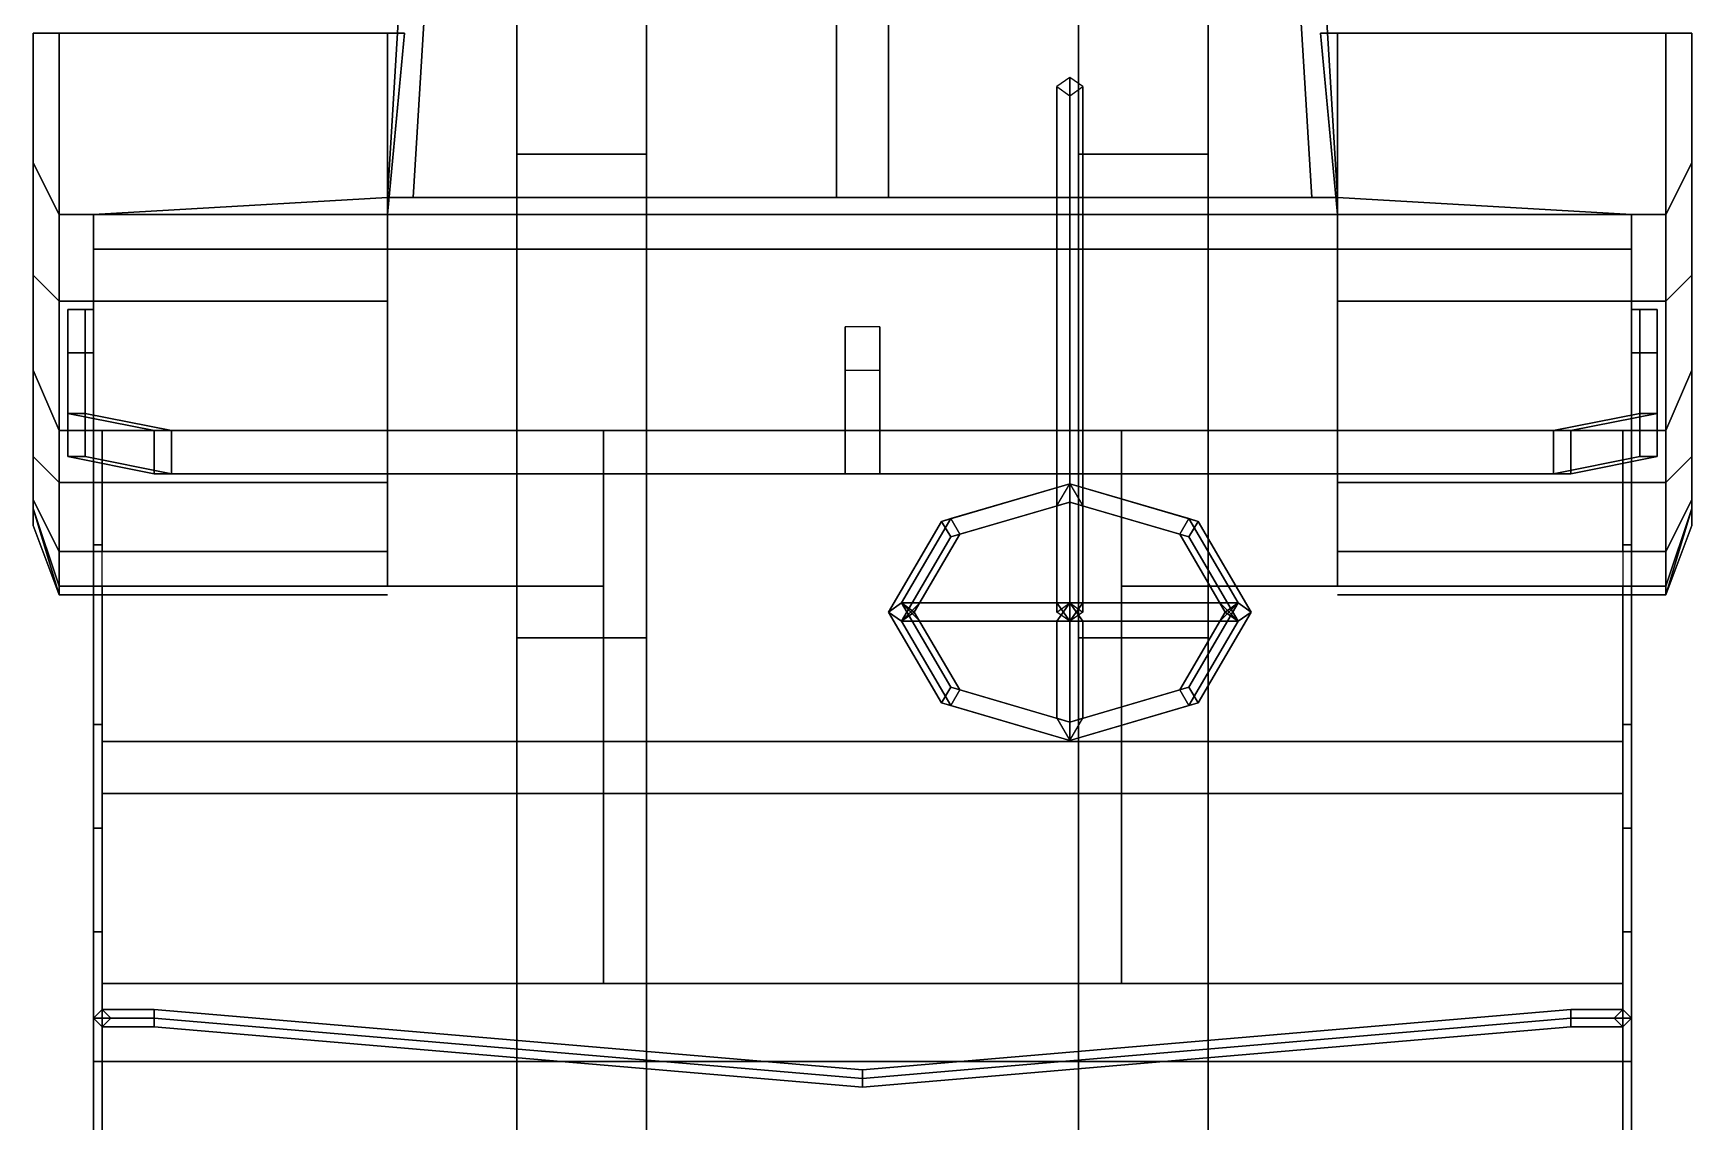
# Model space of a CAD drawing. Extents: x -0.96 to 0.96, y -2.07 to 1.93.
# Drawn here: x -0.96 to 0.96, y -0.13 to 1.13 of the extents above; entities that cross this region are included whole.
import ezdxf

# ---------------------------------------------------------------- set-up
doc = ezdxf.new("R2010")
doc.units = 0
doc.layers.get('0').update_dxf_attribs({"linetype": 'CONTINUOUS'})
doc.layers.add('MUDGUARDS', color=6, linetype='CONTINUOUS')

msp = doc.modelspace()

# ---------------------------------------------------------------- linework, layer by layer
for points in [[(-0.4, 1.8, 0.54), (-0.4, 0.99, 0.54), (-0.4, 0.94, 0.61), (-0.4, 1.8, 0.61)], [(-0.25, 1.8, 0.54), (-0.25, 0.99, 0.54), (-0.4, 0.99, 0.54), (-0.4, 1.8, 0.54)], [(-0.25, 0.94, 0.61), (-0.25, 0.99, 0.54), (-0.25, 1.8, 0.54), (-0.25, 1.8, 0.61)], [(0.25, 1.8, 0.54), (0.25, 0.99, 0.54), (0.25, 0.94, 0.61), (0.25, 1.8, 0.61)], [(0.4, 1.8, 0.54), (0.4, 0.99, 0.54), (0.25, 0.99, 0.54), (0.25, 1.8, 0.54)], [(0.4, 0.94, 0.61), (0.4, 0.99, 0.54), (0.4, 1.8, 0.54), (0.4, 1.8, 0.61)], [(-0.5, 1.76, 0.61), (-0.55, 0.94, 0.61), (-0.55, 0.94, 1.29), (-0.5, 1.76, 1.28)], [(0.5, 1.76, 0.61), (0.55, 0.94, 0.61), (-0.55, 0.94, 0.61), (-0.5, 1.76, 0.61)], [(-0.5, 1.76, 1.28), (-0.55, 0.94, 1.29), (-0.52, 0.94, 1.34), (-0.47, 1.76, 1.31)], [(-0.52, 0.94, 1.34), (-0.03, 0.94, 1.36), (-0.03, 1.76, 1.34), (-0.47, 1.76, 1.31)], [(-0.03, 1.76, 1.34), (-0.03, 0.94, 1.36), (0.03, 0.94, 1.36), (0.03, 1.76, 1.34)], [(0.03, 1.76, 1.34), (0.03, 0.94, 1.36), (0.52, 0.94, 1.34), (0.47, 1.76, 1.31)], [(0.52, 0.94, 1.34), (0.55, 0.94, 1.29), (0.5, 1.76, 1.28), (0.47, 1.76, 1.31)], [(0.55, 0.94, 1.29), (0.55, 0.94, 0.61), (0.5, 1.76, 0.61), (0.5, 1.76, 1.28)], [(0.225, 0.46, 1.46), (0.24, 0.4706, 1.4706), (0.24, 1.0787, 0.8625), (0.225, 1.0681, 0.8519)], [(0.24, 0.4706, 1.4706), (0.255, 0.46, 1.46), (0.255, 1.0681, 0.8519), (0.24, 1.0787, 0.8625)], [(0.24, 0.4494, 1.4494), (0.225, 0.46, 1.46), (0.225, 1.0681, 0.8519), (0.24, 1.0575, 0.8413)], [(0.255, 0.46, 1.46), (0.24, 0.4494, 1.4494), (0.24, 1.0575, 0.8413), (0.255, 1.0681, 0.8519)], [(-0.25, 0.99, 0.54), (-0.25, 0.43, 0.41), (-0.4, 0.43, 0.41), (-0.4, 0.99, 0.54)], [(-0.4, 0.99, 0.54), (-0.4, 0.43, 0.41), (-0.4, 0.43, 0.57), (-0.4, 0.94, 0.61)], [(-0.25, 0.43, 0.57), (-0.25, 0.43, 0.41), (-0.25, 0.99, 0.54), (-0.25, 0.94, 0.61)], [(0.25, 0.99, 0.54), (0.25, 0.43, 0.41), (0.25, 0.43, 0.57), (0.25, 0.94, 0.61)], [(0.4, 0.99, 0.54), (0.4, 0.43, 0.41), (0.25, 0.43, 0.41), (0.25, 0.99, 0.54)], [(0.4, 0.43, 0.57), (0.4, 0.43, 0.41), (0.4, 0.99, 0.54), (0.4, 0.94, 0.61)], [(-0.89, 0.92, 1.16), (-0.89, 0.92, 1.41), (-0.55, 0.94, 1.36), (-0.55, 0.94, 1.16)], [(-0.55, 0.94, 1.36), (-0.89, 0.92, 1.41), (0.89, 0.92, 1.41), (0.55, 0.94, 1.36)], [(0.55, 0.94, 0.87), (0.55, 0.94, 0.78), (-0.55, 0.94, 0.78), (-0.55, 0.94, 0.87)], [(-0.52, 0.94, 1.34), (-0.55, 0.94, 1.29), (-0.55, 0.94, 1.36)], [(-0.03, 0.94, 1.36), (-0.52, 0.94, 1.34), (-0.55, 0.94, 1.36)], [(-0.4, 0.94, 0.61), (-0.4, 0.43, 0.57), (-0.25, 0.43, 0.57), (-0.25, 0.94, 0.61)], [(0.55, 0.94, 1.36), (0.52, 0.94, 1.34), (0.03, 0.94, 1.36)], [(0.25, 0.94, 0.61), (0.25, 0.43, 0.57), (0.4, 0.43, 0.57), (0.4, 0.94, 0.61)], [(0.55, 0.94, 1.36), (0.55, 0.94, 1.29), (0.52, 0.94, 1.34)], [(0.89, 0.92, 1.41), (0.89, 0.92, 1.16), (0.55, 0.94, 1.16), (0.55, 0.94, 1.36)], [(-0.89, 0.92, 1.16), (-0.89, 0.82, 1.12), (-0.89, 0.67, 1.43), (-0.89, 0.92, 1.41)], [(-0.89, 0.92, 1.41), (-0.89, 0.67, 1.43), (-0.89, 0.88, 1.43), (-0.89, 0.92, 1.41)], [(-0.89, 0.92, 1.41), (-0.89, 0.88, 1.43), (0.89, 0.88, 1.43), (0.89, 0.92, 1.41)], [(0.89, 0.67, 1.43), (0.89, 0.82, 1.12), (0.89, 0.92, 1.16), (0.89, 0.92, 1.41)], [(0.89, 0.88, 1.43), (0.89, 0.67, 1.43), (0.89, 0.92, 1.41)], [(-0.89, 0.88, 1.43), (-0.89, 0.67, 1.43), (0.89, 0.67, 1.43), (0.89, 0.88, 1.43)], [(-0.9, 0.81, 1.36), (-0.89, 0.81, 1.23), (-0.89, 0.81, 1.13), (-0.92, 0.81, 1.36)], [(-0.92, 0.81, 1.36), (-0.89, 0.81, 1.13), (-0.89, 0.76, 1.13), (-0.92, 0.76, 1.36)], [(-0.9, 0.69, 1.74), (-0.9, 0.81, 1.36), (-0.92, 0.81, 1.36), (-0.92, 0.69, 1.74)], [(-0.92, 0.81, 1.36), (-0.92, 0.76, 1.36), (-0.92, 0.64, 1.74), (-0.92, 0.69, 1.74)], [(-0.89, 0.76, 1.23), (-0.89, 0.81, 1.23), (-0.9, 0.81, 1.36), (-0.9, 0.76, 1.36)], [(-0.9, 0.64, 1.74), (-0.9, 0.76, 1.36), (-0.9, 0.81, 1.36), (-0.9, 0.69, 1.74)], [(-0.89, 0.82, 1.12), (-0.89, 0.67, 0.99), (-0.89, 0.67, 1.43)], [(0.89, 0.67, 1.43), (0.89, 0.67, 0.99), (0.89, 0.82, 1.12), (0.89, 0.67, 1.43)], [(0.92, 0.81, 1.36), (0.89, 0.81, 1.13), (0.89, 0.81, 1.23), (0.9, 0.81, 1.36)], [(0.92, 0.76, 1.36), (0.89, 0.76, 1.13), (0.89, 0.81, 1.13), (0.92, 0.81, 1.36)], [(0.89, 0.81, 1.23), (0.89, 0.76, 1.23), (0.9, 0.76, 1.36), (0.9, 0.81, 1.36)], [(0.9, 0.81, 1.36), (0.9, 0.76, 1.36), (0.9, 0.64, 1.74), (0.9, 0.69, 1.74)], [(0.92, 0.69, 1.74), (0.92, 0.81, 1.36), (0.9, 0.81, 1.36), (0.9, 0.69, 1.74)], [(0.92, 0.64, 1.74), (0.92, 0.76, 1.36), (0.92, 0.81, 1.36), (0.92, 0.69, 1.74)], [(0.02, 0.67, 1.83), (0.02, 0.79, 1.43), (-0.02, 0.79, 1.43), (-0.02, 0.67, 1.83)], [(-0.02, 0.79, 1.43), (-0.02, 0.74, 1.43), (-0.02, 0.62, 1.82), (-0.02, 0.67, 1.82)], [(0.02, 0.62, 1.82), (0.02, 0.74, 1.43), (0.02, 0.79, 1.43), (0.02, 0.67, 1.82)], [(-0.92, 0.76, 1.36), (-0.89, 0.76, 1.13), (-0.89, 0.76, 1.23), (-0.9, 0.76, 1.36)], [(-0.92, 0.64, 1.74), (-0.92, 0.76, 1.36), (-0.9, 0.76, 1.36), (-0.9, 0.64, 1.74)], [(0.9, 0.76, 1.36), (0.89, 0.76, 1.23), (0.89, 0.76, 1.13), (0.92, 0.76, 1.36)], [(0.9, 0.64, 1.74), (0.9, 0.76, 1.36), (0.92, 0.76, 1.36), (0.92, 0.64, 1.74)], [(-0.02, 0.62, 1.83), (-0.02, 0.74, 1.43), (0.02, 0.74, 1.43), (0.02, 0.62, 1.83)], [(-0.92, 0.69, 1.74), (-0.92, 0.64, 1.74), (-0.82, 0.62, 1.82), (-0.82, 0.67, 1.82)], [(-0.8, 0.67, 1.81), (-0.9, 0.69, 1.74), (-0.92, 0.69, 1.74), (-0.82, 0.67, 1.82)], [(-0.8, 0.62, 1.81), (-0.9, 0.64, 1.74), (-0.9, 0.69, 1.74), (-0.8, 0.67, 1.81)], [(0.82, 0.67, 1.82), (0.92, 0.69, 1.74), (0.9, 0.69, 1.74), (0.8, 0.67, 1.81)], [(0.9, 0.69, 1.74), (0.9, 0.64, 1.74), (0.8, 0.62, 1.81), (0.8, 0.67, 1.81)], [(0.82, 0.62, 1.82), (0.92, 0.64, 1.74), (0.92, 0.69, 1.74), (0.82, 0.67, 1.82)], [(-0.89, 0.67, 1.43), (-0.89, 0.538, 0.77), (-0.88, 0.538, 0.77), (-0.88, 0.67, 1.43)], [(-0.89, 0.67, 0.99), (-0.89, 0.61, 0.91), (-0.89, 0.67, 1.43)], [(-0.89, 0.61, 0.91), (-0.89, 0.53, 0.73), (-0.89, 0.67, 1.43)], [(-0.88, 0.67, 1.43), (-0.88, 0.61, 0.91), (-0.88, 0.67, 0.99), (-0.88, 0.67, 1.43)], [(-0.88, 0.67, 1.43), (-0.88, 0.53, 0.73), (-0.88, 0.61, 0.91), (-0.88, 0.67, 1.43)], [(-0.88, 0.67, 1.43), (-0.88, 0.67, 0.99), (0.88, 0.67, 0.99), (0.88, 0.67, 1.43)], [(-0.02, 0.67, 1.82), (-0.8, 0.67, 1.81), (-0.82, 0.67, 1.82), (-0.02, 0.67, 1.83)], [(-0.82, 0.67, 1.82), (-0.82, 0.62, 1.82), (-0.02, 0.62, 1.83), (-0.02, 0.67, 1.83)], [(-0.02, 0.62, 1.82), (-0.8, 0.62, 1.81), (-0.8, 0.67, 1.81), (-0.02, 0.67, 1.82)], [(-0.55, 0.67, 0.64), (-0.55, 0.49, 0.64), (-0.3, 0.49, 0.64), (-0.3, 0.67, 0.64)], [(-0.55, 0.67, 0.99), (-0.3, 0.67, 0.87), (0.3, 0.67, 0.87), (0.55, 0.67, 0.99)], [(-0.55, 0.67, 0.99), (-0.55, 0.67, 0.64), (-0.3, 0.67, 0.64), (-0.3, 0.67, 0.87)], [(-0.55, 0.61, 0.91), (-0.55, 0.53, 0.73), (-0.55, 0.49, 0.64), (-0.55, 0.67, 0.64)], [(-0.55, 0.67, 0.99), (-0.55, 0.61, 0.91), (-0.55, 0.61, 0.91), (-0.55, 0.67, 0.64)], [(-0.3, 0.67, 0.64), (-0.3, 0.03, 0.64), (-0.3, 0.03, 0.87), (-0.3, 0.67, 0.87)], [(-0.3, 0.67, 0.87), (-0.3, 0.03, 0.87), (0.3, 0.03, 0.87), (0.3, 0.67, 0.87)], [(-0.02, 0.67, 1.83), (-0.02, 0.62, 1.83), (0.02, 0.62, 1.83), (0.02, 0.67, 1.83)], [(0.02, 0.67, 1.82), (0.8, 0.67, 1.81), (0.8, 0.62, 1.81), (0.02, 0.62, 1.82)], [(0.02, 0.67, 1.83), (0.82, 0.67, 1.82), (0.8, 0.67, 1.81), (0.02, 0.67, 1.82)], [(0.82, 0.62, 1.82), (0.82, 0.67, 1.82), (0.02, 0.67, 1.83), (0.02, 0.62, 1.83)], [(0.3, 0.03, 0.87), (0.3, 0.03, 0.64), (0.3, 0.67, 0.64), (0.3, 0.67, 0.87)], [(0.3, 0.67, 0.64), (0.3, 0.49, 0.64), (0.55, 0.49, 0.64), (0.55, 0.67, 0.64)], [(0.3, 0.67, 0.87), (0.3, 0.67, 0.64), (0.55, 0.67, 0.64), (0.55, 0.67, 0.99)], [(0.55, 0.67, 0.64), (0.55, 0.49, 0.64), (0.55, 0.53, 0.73), (0.55, 0.61, 0.91)], [(0.55, 0.67, 0.64), (0.55, 0.67, 0.64), (0.55, 0.61, 0.91), (0.55, 0.67, 0.99)], [(0.88, 0.67, 1.43), (0.88, 0.538, 0.77), (0.89, 0.538, 0.77), (0.89, 0.67, 1.43)], [(0.88, 0.61, 0.91), (0.88, 0.53, 0.73), (0.88, 0.67, 1.43)], [(0.88, 0.67, 0.99), (0.88, 0.61, 0.91), (0.88, 0.67, 1.43)], [(0.89, 0.67, 1.43), (0.89, 0.61, 0.91), (0.89, 0.67, 0.99), (0.89, 0.67, 1.43)], [(0.89, 0.67, 1.43), (0.89, 0.53, 0.73), (0.89, 0.61, 0.91), (0.89, 0.67, 1.43)], [(-0.82, 0.62, 1.82), (-0.92, 0.64, 1.74), (-0.9, 0.64, 1.74), (-0.8, 0.62, 1.81)], [(0.8, 0.62, 1.81), (0.9, 0.64, 1.74), (0.92, 0.64, 1.74), (0.82, 0.62, 1.82)], [(-0.02, 0.62, 1.83), (-0.82, 0.62, 1.82), (-0.8, 0.62, 1.81), (-0.02, 0.62, 1.82)], [(0.02, 0.62, 1.82), (0.8, 0.62, 1.81), (0.82, 0.62, 1.82), (0.02, 0.62, 1.83)], [(0.0915, 0.565, 1.565), (0.1021, 0.5469, 1.5681), (0.24, 0.5873, 1.6085), (0.24, 0.6085, 1.6085)], [(0.1021, 0.5681, 1.5469), (0.0915, 0.565, 1.565), (0.24, 0.6085, 1.6085), (0.24, 0.6085, 1.5873)], [(0.1127, 0.55, 1.55), (0.1021, 0.5681, 1.5469), (0.24, 0.6085, 1.5873), (0.24, 0.5873, 1.5873)], [(0.24, 0.4706, 1.4494), (0.225, 0.4706, 1.4706), (0.225, 0.5829, 1.5829), (0.24, 0.6085, 1.5873)], [(0.24, 0.6085, 1.6085), (0.24, 0.5873, 1.6085), (0.3779, 0.5469, 1.5681), (0.3885, 0.565, 1.565)], [(0.24, 0.5873, 1.5873), (0.24, 0.6085, 1.5873), (0.3779, 0.5681, 1.5469), (0.3673, 0.55, 1.55)], [(0.24, 0.6085, 1.5873), (0.24, 0.6085, 1.6085), (0.3885, 0.565, 1.565), (0.3779, 0.5681, 1.5469)], [(0.255, 0.4706, 1.4706), (0.24, 0.4706, 1.4494), (0.24, 0.6085, 1.5873), (0.255, 0.5829, 1.5829)], [(0.1021, 0.5469, 1.5681), (0.1127, 0.55, 1.55), (0.24, 0.5873, 1.5873), (0.24, 0.5873, 1.6085)], [(0.225, 0.4706, 1.4706), (0.24, 0.4494, 1.4706), (0.24, 0.5873, 1.6085), (0.225, 0.5829, 1.5829)], [(0.24, 0.5873, 1.6085), (0.24, 0.5873, 1.5873), (0.3673, 0.55, 1.55), (0.3779, 0.5469, 1.5681)], [(0.24, 0.4494, 1.4706), (0.255, 0.4706, 1.4706), (0.255, 0.5829, 1.5829), (0.24, 0.5873, 1.6085)], [(0.045, 0.4706, 1.4494), (0.03, 0.46, 1.46), (0.0915, 0.565, 1.565), (0.1021, 0.5681, 1.5469)], [(0.03, 0.46, 1.46), (0.045, 0.4494, 1.4706), (0.1021, 0.5469, 1.5681), (0.0915, 0.565, 1.565)], [(0.06, 0.46, 1.46), (0.045, 0.4706, 1.4494), (0.1021, 0.5681, 1.5469), (0.1127, 0.55, 1.55)], [(0.3673, 0.55, 1.55), (0.3779, 0.5681, 1.5469), (0.435, 0.4706, 1.4494), (0.42, 0.46, 1.46)], [(0.3779, 0.5681, 1.5469), (0.3885, 0.565, 1.565), (0.45, 0.46, 1.46), (0.435, 0.4706, 1.4494)], [(0.3885, 0.565, 1.565), (0.3779, 0.5469, 1.5681), (0.435, 0.4494, 1.4706), (0.45, 0.46, 1.46)], [(-0.89, 0.538, 0.77), (-0.89, 0.33, 0.77), (-0.88, 0.33, 0.77), (-0.88, 0.538, 0.77)], [(-0.89, 0.53, 0.73), (-0.89, 0.33, 0.77), (-0.89, 0.33, 0.77), (-0.89, 0.538, 0.77)], [(0.045, 0.4494, 1.4706), (0.06, 0.46, 1.46), (0.1127, 0.55, 1.55), (0.1021, 0.5469, 1.5681)], [(0.3779, 0.5469, 1.5681), (0.3673, 0.55, 1.55), (0.42, 0.46, 1.46), (0.435, 0.4494, 1.4706)], [(0.88, 0.538, 0.77), (0.88, 0.33, 0.77), (0.89, 0.33, 0.77), (0.89, 0.538, 0.77)], [(0.89, 0.538, 0.77), (0.89, 0.33, 0.77), (0.89, 0.33, 0.77), (0.89, 0.53, 0.73)], [(-0.89, 0.49, 0.64), (-0.89, -0.06, 0.61), (-0.89, 0.33, 0.77), (-0.89, 0.53, 0.73)], [(0.89, 0.33, 0.77), (0.89, -0.06, 0.61), (0.89, 0.49, 0.64), (0.89, 0.53, 0.73)], [(-0.89, 0.48, 0.61), (-0.89, -0.06, 0.61), (-0.89, -0.06, 0.61), (-0.89, 0.49, 0.64)], [(-0.3, 0.25, 0.64), (-0.3, 0.49, 0.64), (-0.88, 0.49, 0.64), (-0.88, 0.25, 0.64)], [(0.88, 0.25, 0.64), (0.88, 0.49, 0.64), (0.3, 0.49, 0.64), (0.3, 0.25, 0.64)], [(0.89, -0.06, 0.61), (0.89, -0.06, 0.61), (0.89, 0.48, 0.61), (0.89, 0.49, 0.64)], [(0.1021, 0.3731, 1.3519), (0.0915, 0.355, 1.355), (0.03, 0.46, 1.46), (0.045, 0.4706, 1.4494)], [(0.225, 0.4706, 1.4706), (0.24, 0.4706, 1.4494), (0.045, 0.4706, 1.4494), (0.0662, 0.4706, 1.4706)], [(0.24, 0.4706, 1.4494), (0.225, 0.4494, 1.4494), (0.0662, 0.4494, 1.4494), (0.045, 0.4706, 1.4494)], [(0.24, 0.4494, 1.4706), (0.225, 0.4706, 1.4706), (0.0662, 0.4706, 1.4706), (0.045, 0.4494, 1.4706)], [(0.1127, 0.37, 1.37), (0.1021, 0.3731, 1.3519), (0.045, 0.4706, 1.4494), (0.06, 0.46, 1.46)], [(0.225, 0.4494, 1.4494), (0.24, 0.4706, 1.4494), (0.24, 0.3327, 1.3115), (0.225, 0.3371, 1.3371)], [(0.24, 0.4706, 1.4494), (0.255, 0.4494, 1.4494), (0.255, 0.3371, 1.3371), (0.24, 0.3327, 1.3115)], [(0.255, 0.4494, 1.4494), (0.24, 0.4706, 1.4494), (0.435, 0.4706, 1.4494), (0.4138, 0.4494, 1.4494)], [(0.24, 0.4706, 1.4494), (0.255, 0.4706, 1.4706), (0.4138, 0.4706, 1.4706), (0.435, 0.4706, 1.4494)], [(0.255, 0.4706, 1.4706), (0.24, 0.4494, 1.4706), (0.435, 0.4494, 1.4706), (0.4138, 0.4706, 1.4706)], [(0.42, 0.46, 1.46), (0.435, 0.4706, 1.4494), (0.3779, 0.3731, 1.3519), (0.3673, 0.37, 1.37)], [(0.435, 0.4706, 1.4494), (0.45, 0.46, 1.46), (0.3885, 0.355, 1.355), (0.3779, 0.3731, 1.3519)], [(0.0915, 0.355, 1.355), (0.1021, 0.3519, 1.3731), (0.045, 0.4494, 1.4706), (0.03, 0.46, 1.46)], [(0.1021, 0.3519, 1.3731), (0.1127, 0.37, 1.37), (0.06, 0.46, 1.46), (0.045, 0.4494, 1.4706)], [(0.225, 0.4494, 1.4494), (0.24, 0.4494, 1.4706), (0.045, 0.4494, 1.4706), (0.0662, 0.4494, 1.4494)], [(0.24, 0.4494, 1.4706), (0.225, 0.4494, 1.4494), (0.225, 0.3371, 1.3371), (0.24, 0.3115, 1.3327)], [(0.255, 0.4494, 1.4494), (0.24, 0.4494, 1.4706), (0.24, 0.3115, 1.3327), (0.255, 0.3371, 1.3371)], [(0.24, 0.4494, 1.4706), (0.255, 0.4494, 1.4494), (0.4138, 0.4494, 1.4494), (0.435, 0.4494, 1.4706)], [(0.435, 0.4494, 1.4706), (0.42, 0.46, 1.46), (0.3673, 0.37, 1.37), (0.3779, 0.3519, 1.3731)], [(0.45, 0.46, 1.46), (0.435, 0.4494, 1.4706), (0.3779, 0.3519, 1.3731), (0.3885, 0.355, 1.355)], [(-0.4, 0.43, 0.41), (-0.4, -1.3, 0.41), (-0.4, -1.3, 0.61), (-0.4, 0.43, 0.61)], [(-0.25, 0.43, 0.41), (-0.25, -1.3, 0.41), (-0.4, -1.3, 0.41), (-0.4, 0.43, 0.41)], [(-0.25, 0.43, 0.61), (-0.25, 0.43, 0.57), (-0.4, 0.43, 0.57), (-0.4, 0.43, 0.61)], [(-0.4, 0.43, 0.61), (-0.4, -1.3, 0.61), (-0.25, -1.3, 0.61), (-0.25, 0.43, 0.61)], [(-0.25, -1.3, 0.61), (-0.25, -1.3, 0.41), (-0.25, 0.43, 0.41), (-0.25, 0.43, 0.61)], [(0.25, 0.43, 0.61), (0.25, -1.3, 0.61), (0.4, -1.3, 0.61), (0.4, 0.43, 0.61)], [(0.25, 0.43, 0.41), (0.25, -1.3, 0.41), (0.25, -1.3, 0.61), (0.25, 0.43, 0.61)], [(0.4, 0.43, 0.61), (0.4, 0.43, 0.57), (0.25, 0.43, 0.57), (0.25, 0.43, 0.61)], [(0.4, 0.43, 0.41), (0.4, -1.3, 0.41), (0.25, -1.3, 0.41), (0.25, 0.43, 0.41)], [(0.4, -1.3, 0.61), (0.4, -1.3, 0.41), (0.4, 0.43, 0.41), (0.4, 0.43, 0.61)], [(0.24, 0.3327, 1.3115), (0.24, 0.3115, 1.3115), (0.0915, 0.355, 1.355), (0.1021, 0.3731, 1.3519)], [(0.24, 0.3327, 1.3327), (0.24, 0.3327, 1.3115), (0.1021, 0.3731, 1.3519), (0.1127, 0.37, 1.37)], [(0.24, 0.3115, 1.3327), (0.24, 0.3327, 1.3327), (0.1127, 0.37, 1.37), (0.1021, 0.3519, 1.3731)], [(0.3673, 0.37, 1.37), (0.3779, 0.3731, 1.3519), (0.24, 0.3327, 1.3115), (0.24, 0.3327, 1.3327)], [(0.3779, 0.3731, 1.3519), (0.3885, 0.355, 1.355), (0.24, 0.3115, 1.3115), (0.24, 0.3327, 1.3115)], [(0.3779, 0.3519, 1.3731), (0.3673, 0.37, 1.37), (0.24, 0.3327, 1.3327), (0.24, 0.3115, 1.3327)], [(0.24, 0.3115, 1.3115), (0.24, 0.3115, 1.3327), (0.1021, 0.3519, 1.3731), (0.0915, 0.355, 1.355)], [(0.3885, 0.355, 1.355), (0.3779, 0.3519, 1.3731), (0.24, 0.3115, 1.3327), (0.24, 0.3115, 1.3115)], [(-0.89, 0.21, 1.19), (-0.89, 0.33, 0.77), (-0.89, -0.06, 0.61), (-0.89, 0.21, 1.19)], [(-0.88, 0.21, 1.19), (-0.88, 0.33, 0.77), (-0.89, 0.33, 0.77), (-0.89, 0.21, 1.19)], [(0.89, 0.21, 1.19), (0.89, 0.33, 0.77), (0.88, 0.33, 0.77), (0.88, 0.21, 1.19)], [(0.89, -0.06, 0.61), (0.89, 0.33, 0.77), (0.89, 0.21, 1.19)], [(-0.88, 0.31, 1.03), (-0.88, 0.2541, 1.03), (-0.88, 0.2459, 1.06), (-0.88, 0.31, 1.06)], [(-0.88, 0.31, 1.06), (-0.88, 0.03, 1.06), (0.88, 0.03, 1.06), (0.88, 0.31, 1.06)], [(0.88, 0.31, 1.06), (0.88, 0.31, 1.03), (-0.88, 0.31, 1.03), (-0.88, 0.31, 1.06)], [(0.88, 0.2459, 1.06), (0.88, 0.2541, 1.03), (0.88, 0.31, 1.03), (0.88, 0.31, 1.06)], [(0.88, 0.25, 1.03), (0.3, 0.25, 0.87), (-0.3, 0.25, 0.87), (-0.88, 0.25, 1.03)], [(-0.3, 0.25, 0.87), (-0.3, 0.25, 0.64), (-0.88, 0.25, 0.64), (-0.88, 0.25, 1.03)], [(0.88, 0.25, 1.03), (0.88, 0.25, 0.64), (0.3, 0.25, 0.64), (0.3, 0.25, 0.87)], [(-0.88, 0.03, 1.06), (-0.88, 0.2459, 1.06), (-0.88, 0.21, 1.19)], [(0.88, 0.21, 1.19), (0.88, 0.2459, 1.06), (0.88, 0.03, 1.06), (0.88, 0.21, 1.19)], [(-0.89, 0.21, 1.19), (-0.89, -0.06, 0.61), (-0.89, -0.06, 1.29), (-0.89, 0.09, 1.29)], [(-0.88, 0.09, 1.29), (-0.88, 0.21, 1.19), (-0.89, 0.21, 1.19), (-0.89, 0.09, 1.29)], [(-0.88, 0.03, 1.29), (-0.88, 0.03, 1.06), (-0.88, 0.21, 1.19), (-0.88, 0.09, 1.29)], [(0.88, 0.21, 1.19), (0.88, 0.03, 1.06), (0.88, 0.03, 1.29), (0.88, 0.09, 1.29)], [(0.89, 0.09, 1.29), (0.89, 0.21, 1.19), (0.88, 0.21, 1.19), (0.88, 0.09, 1.29)], [(0.89, -0.06, 1.29), (0.89, -0.06, 0.61), (0.89, 0.21, 1.19), (0.89, 0.09, 1.29)], [(-0.89, 0.09, 1.29), (-0.89, -0.06, 1.29), (-0.88, -0.06, 1.29), (-0.88, 0.09, 1.29)], [(0.88, 0.09, 1.29), (0.88, -0.06, 1.29), (0.89, -0.06, 1.29), (0.89, 0.09, 1.29)], [(-0.88, 0.03, 1.29), (-0.88, -0.06, 1.29), (0.88, -0.06, 1.29), (0.88, 0.03, 1.29)], [(-0.88, 0.03, 1.06), (-0.88, 0.03, 1.29), (0.88, 0.03, 1.29), (0.88, 0.03, 1.06)], [(-0.88, 0, 1.29), (-0.89, -0.01, 1.29), (-0.89, -0.01, 1.74), (-0.88, 0, 1.74)], [(-0.88, 0, 1.74), (-0.89, -0.01, 1.74), (-0.82, -0.01, 1.86), (-0.82, 0, 1.85)], [(-0.87, -0.01, 1.29), (-0.88, 0, 1.29), (-0.88, 0, 1.74), (-0.87, -0.01, 1.74)], [(-0.87, -0.01, 1.74), (-0.88, 0, 1.74), (-0.82, 0, 1.85), (-0.82, -0.01, 1.84)], [(0, -0.08, 1.98), (0, -0.07, 1.97), (-0.82, 0, 1.85), (-0.82, -0.01, 1.86)], [(0, -0.07, 1.97), (0, -0.08, 1.96), (-0.82, -0.01, 1.84), (-0.82, 0, 1.85)], [(0.89, -0.01, 1.74), (0.88, 0, 1.74), (0.82, 0, 1.85), (0.82, -0.01, 1.86)], [(0.88, 0, 1.74), (0.87, -0.01, 1.74), (0.82, -0.01, 1.84), (0.82, 0, 1.85)], [(0.88, 0, 1.29), (0.87, -0.01, 1.29), (0.87, -0.01, 1.74), (0.88, 0, 1.74)], [(0.89, -0.01, 1.29), (0.88, 0, 1.29), (0.88, 0, 1.74), (0.89, -0.01, 1.74)], [(-0.89, -0.01, 1.29), (-0.88, -0.02, 1.29), (-0.88, -0.02, 1.74), (-0.89, -0.01, 1.74)], [(-0.89, -0.01, 1.74), (-0.88, -0.02, 1.74), (-0.82, -0.02, 1.85), (-0.82, -0.01, 1.86)], [(-0.88, -0.02, 1.29), (-0.87, -0.01, 1.29), (-0.87, -0.01, 1.74), (-0.88, -0.02, 1.74)], [(-0.88, -0.02, 1.74), (-0.87, -0.01, 1.74), (-0.82, -0.01, 1.84), (-0.82, -0.02, 1.85)], [(0, -0.08, 1.96), (0, -0.09, 1.97), (-0.82, -0.02, 1.85), (-0.82, -0.01, 1.84)], [(0, -0.09, 1.97), (0, -0.08, 1.98), (-0.82, -0.01, 1.86), (-0.82, -0.02, 1.85)], [(0, -0.08, 1.96), (0, -0.07, 1.97), (0.82, 0, 1.85), (0.82, -0.01, 1.84)], [(0, -0.07, 1.97), (0, -0.08, 1.98), (0.82, -0.01, 1.86), (0.82, 0, 1.85)], [(0, -0.08, 1.98), (0, -0.09, 1.97), (0.82, -0.02, 1.85), (0.82, -0.01, 1.86)], [(0, -0.09, 1.97), (0, -0.08, 1.96), (0.82, -0.01, 1.84), (0.82, -0.02, 1.85)], [(0.87, -0.01, 1.74), (0.88, -0.02, 1.74), (0.82, -0.02, 1.85), (0.82, -0.01, 1.84)], [(0.88, -0.02, 1.74), (0.89, -0.01, 1.74), (0.82, -0.01, 1.86), (0.82, -0.02, 1.85)], [(0.87, -0.01, 1.29), (0.88, -0.02, 1.29), (0.88, -0.02, 1.74), (0.87, -0.01, 1.74)], [(0.88, -0.02, 1.29), (0.89, -0.01, 1.29), (0.89, -0.01, 1.74), (0.88, -0.02, 1.74)], [(-0.89, -0.06, 1.29), (-0.89, -0.06, 0.77), (-0.88, -0.06, 0.77), (-0.88, -0.06, 1.29)], [(-0.89, -0.06, 0.61), (-0.89, -0.28, 0.61), (-0.89, -0.26, 0.77), (-0.89, -0.06, 0.77)], [(-0.89, -0.06, 0.77), (-0.89, -0.26, 0.77), (-0.88, -0.26, 0.77), (-0.88, -0.06, 0.77)], [(0.88, -0.06, 0.64), (0.88, -0.06, 1.29), (-0.88, -0.06, 1.29), (-0.88, -0.06, 0.64)], [(-0.88, -0.26, 0.77), (-0.88, -0.4, 0.64), (-0.88, -0.06, 0.64), (-0.88, -0.06, 0.77)], [(0.88, -0.4, 0.64), (0.88, -0.06, 0.64), (-0.88, -0.06, 0.64), (-0.88, -0.4, 0.64)], [(0.88, -0.06, 1.29), (0.88, -0.06, 0.77), (0.89, -0.06, 0.77), (0.89, -0.06, 1.29)], [(0.88, -0.06, 0.64), (0.88, -0.4, 0.64), (0.88, -0.26, 0.77), (0.88, -0.06, 0.77)], [(0.88, -0.06, 0.77), (0.88, -0.26, 0.77), (0.89, -0.26, 0.77), (0.89, -0.06, 0.77)], [(0.89, -0.26, 0.77), (0.89, -0.28, 0.61), (0.89, -0.06, 0.61), (0.89, -0.06, 0.77)]]:
    msp.add_3dface(points)
at = {"layer": 'MUDGUARDS'}
for points in [[(-0.96, 1.13, 1.09), (-0.96, 0.98, 1.06), (-0.93, 0.92, 1.16), (-0.93, 1.13, 1.22)], [(-0.93, 1.13, 1.22), (-0.93, 0.92, 1.16), (-0.96, 0.98, 1.06), (-0.96, 1.13, 1.09)], [(-0.55, 1.13, 1.22), (-0.55, 0.92, 1.16), (-0.93, 0.92, 1.16), (-0.93, 1.13, 1.22)], [(-0.93, 1.13, 1.22), (-0.93, 0.92, 1.16), (-0.55, 0.92, 1.16), (-0.55, 1.13, 1.22)], [(-0.55, 0.92, 1.16), (-0.55, 1.13, 1.22), (-0.53, 1.13, 1), (-0.55, 0.92, 0.94)], [(-0.55, 0.92, 0.94), (-0.53, 1.13, 1), (-0.55, 1.13, 1.22), (-0.55, 0.92, 1.16)], [(0.55, 0.92, 0.94), (0.53, 1.13, 1), (0.55, 1.13, 1.22), (0.55, 0.92, 1.16)], [(0.55, 0.92, 1.16), (0.55, 1.13, 1.22), (0.53, 1.13, 1), (0.55, 0.92, 0.94)], [(0.93, 1.13, 1.22), (0.93, 0.92, 1.16), (0.55, 0.92, 1.16), (0.55, 1.13, 1.22)], [(0.55, 1.13, 1.22), (0.55, 0.92, 1.16), (0.93, 0.92, 1.16), (0.93, 1.13, 1.22)], [(0.96, 1.13, 1.09), (0.96, 0.98, 1.06), (0.93, 0.92, 1.16), (0.93, 1.13, 1.22)], [(0.93, 1.13, 1.22), (0.93, 0.92, 1.16), (0.96, 0.98, 1.06), (0.96, 1.13, 1.09)], [(-0.96, 0.98, 1.06), (-0.96, 0.85, 0.99), (-0.93, 0.82, 1.12), (-0.93, 0.92, 1.16)], [(-0.93, 0.92, 1.16), (-0.93, 0.82, 1.12), (-0.96, 0.85, 0.99), (-0.96, 0.98, 1.06)], [(0.96, 0.98, 1.06), (0.96, 0.85, 0.99), (0.93, 0.82, 1.12), (0.93, 0.92, 1.16)], [(0.93, 0.92, 1.16), (0.93, 0.82, 1.12), (0.96, 0.85, 0.99), (0.96, 0.98, 1.06)], [(-0.55, 0.92, 1.16), (-0.55, 0.82, 1.12), (-0.93, 0.82, 1.12), (-0.93, 0.92, 1.16)], [(-0.93, 0.92, 1.16), (-0.93, 0.82, 1.12), (-0.55, 0.82, 1.12), (-0.55, 0.92, 1.16)], [(0.55, 0.92, 1.16), (0.55, 0.82, 1.12), (0.93, 0.82, 1.12), (0.93, 0.92, 1.16)], [(0.93, 0.92, 1.16), (0.93, 0.82, 1.12), (0.55, 0.82, 1.12), (0.55, 0.92, 1.16)], [(-0.93, 0.82, 1.12), (-0.93, 0.67, 0.99), (-0.96, 0.74, 0.91), (-0.96, 0.85, 0.99)], [(-0.96, 0.85, 0.99), (-0.96, 0.74, 0.91), (-0.93, 0.67, 0.99), (-0.93, 0.82, 1.12)], [(0.96, 0.85, 0.99), (0.96, 0.74, 0.91), (0.93, 0.67, 0.99), (0.93, 0.82, 1.12)], [(0.93, 0.82, 1.12), (0.93, 0.67, 0.99), (0.96, 0.74, 0.91), (0.96, 0.85, 0.99)], [(-0.55, 0.82, 1.12), (-0.55, 0.67, 0.99), (-0.93, 0.67, 0.99), (-0.93, 0.82, 1.12)], [(-0.93, 0.82, 1.12), (-0.93, 0.67, 0.99), (-0.55, 0.67, 0.99), (-0.55, 0.82, 1.12)], [(0.55, 0.82, 1.12), (0.55, 0.67, 0.99), (0.93, 0.67, 0.99), (0.93, 0.82, 1.12)], [(0.93, 0.82, 1.12), (0.93, 0.67, 0.99), (0.55, 0.67, 0.99), (0.55, 0.82, 1.12)], [(-0.96, 0.74, 0.91), (-0.96, 0.64, 0.79), (-0.93, 0.61, 0.91), (-0.93, 0.67, 0.99)], [(-0.93, 0.67, 0.99), (-0.93, 0.61, 0.91), (-0.96, 0.64, 0.79), (-0.96, 0.74, 0.91)], [(0.96, 0.74, 0.91), (0.96, 0.64, 0.79), (0.93, 0.61, 0.91), (0.93, 0.67, 0.99)], [(0.93, 0.67, 0.99), (0.93, 0.61, 0.91), (0.96, 0.64, 0.79), (0.96, 0.74, 0.91)], [(-0.93, 0.67, 0.99), (-0.93, 0.61, 0.91), (-0.55, 0.61, 0.91), (-0.55, 0.67, 0.99)], [(-0.55, 0.67, 0.99), (-0.55, 0.61, 0.91), (-0.93, 0.61, 0.91), (-0.93, 0.67, 0.99)], [(0.93, 0.67, 0.99), (0.93, 0.61, 0.91), (0.55, 0.61, 0.91), (0.55, 0.67, 0.99)], [(0.55, 0.67, 0.99), (0.55, 0.61, 0.91), (0.93, 0.61, 0.91), (0.93, 0.67, 0.99)], [(-0.93, 0.61, 0.91), (-0.93, 0.53, 0.73), (-0.96, 0.59, 0.64), (-0.96, 0.64, 0.79)], [(-0.96, 0.64, 0.79), (-0.96, 0.59, 0.64), (-0.93, 0.53, 0.73), (-0.93, 0.61, 0.91)], [(0.93, 0.61, 0.91), (0.93, 0.53, 0.73), (0.96, 0.59, 0.64), (0.96, 0.64, 0.79)], [(0.96, 0.64, 0.79), (0.96, 0.59, 0.64), (0.93, 0.53, 0.73), (0.93, 0.61, 0.91)], [(-0.55, 0.61, 0.91), (-0.55, 0.53, 0.73), (-0.93, 0.53, 0.73), (-0.93, 0.61, 0.91)], [(-0.93, 0.61, 0.91), (-0.93, 0.53, 0.73), (-0.55, 0.53, 0.73), (-0.55, 0.61, 0.91)], [(0.55, 0.61, 0.91), (0.55, 0.53, 0.73), (0.93, 0.53, 0.73), (0.93, 0.61, 0.91)], [(0.93, 0.61, 0.91), (0.93, 0.53, 0.73), (0.55, 0.53, 0.73), (0.55, 0.61, 0.91)], [(-0.96, 0.59, 0.64), (-0.96, 0.58, 0.54), (-0.93, 0.49, 0.64), (-0.93, 0.53, 0.73)], [(-0.93, 0.53, 0.73), (-0.93, 0.49, 0.64), (-0.96, 0.58, 0.54), (-0.96, 0.59, 0.64)], [(-0.93, 0.48, 0.61), (-0.93, 0.48, 0.41), (-0.96, 0.56, 0.48), (-0.96, 0.58, 0.54)], [(-0.96, 0.58, 0.54), (-0.96, 0.56, 0.48), (-0.93, 0.48, 0.41), (-0.93, 0.48, 0.61)], [(-0.96, 0.58, 0.54), (-0.96, 0.58, 0.54), (-0.93, 0.48, 0.61), (-0.93, 0.49, 0.64)], [(-0.93, 0.49, 0.64), (-0.93, 0.48, 0.61), (-0.96, 0.58, 0.54)], [(0.96, 0.59, 0.64), (0.96, 0.58, 0.54), (0.93, 0.49, 0.64), (0.93, 0.53, 0.73)], [(0.93, 0.53, 0.73), (0.93, 0.49, 0.64), (0.96, 0.58, 0.54), (0.96, 0.59, 0.64)], [(0.93, 0.48, 0.61), (0.93, 0.48, 0.41), (0.96, 0.56, 0.48), (0.96, 0.58, 0.54)], [(0.96, 0.58, 0.54), (0.96, 0.56, 0.48), (0.93, 0.48, 0.41), (0.93, 0.48, 0.61)], [(0.96, 0.58, 0.54), (0.96, 0.58, 0.54), (0.93, 0.48, 0.61), (0.93, 0.49, 0.64)], [(0.93, 0.49, 0.64), (0.93, 0.48, 0.61), (0.96, 0.58, 0.54)], [(-0.55, 0.53, 0.73), (-0.55, 0.49, 0.64), (-0.93, 0.49, 0.64), (-0.93, 0.53, 0.73)], [(-0.93, 0.53, 0.73), (-0.93, 0.49, 0.64), (-0.55, 0.49, 0.64), (-0.55, 0.53, 0.73)], [(0.93, 0.53, 0.73), (0.93, 0.49, 0.64), (0.55, 0.49, 0.64), (0.55, 0.53, 0.73)], [(0.55, 0.53, 0.73), (0.55, 0.49, 0.64), (0.93, 0.49, 0.64), (0.93, 0.53, 0.73)], [(-0.93, 0.48, 0.61), (-0.93, 0.48, 0.41), (-0.55, 0.48, 0.41), (-0.55, 0.48, 0.61)], [(-0.55, 0.48, 0.61), (-0.55, 0.48, 0.41), (-0.93, 0.48, 0.41), (-0.93, 0.48, 0.61)], [(0.55, 0.48, 0.61), (0.55, 0.48, 0.41), (0.93, 0.48, 0.41), (0.93, 0.48, 0.61)], [(0.93, 0.48, 0.61), (0.93, 0.48, 0.41), (0.55, 0.48, 0.41), (0.55, 0.48, 0.61)]]:
    msp.add_3dface(points, dxfattribs=at)

doc.saveas('drawing.dxf')
